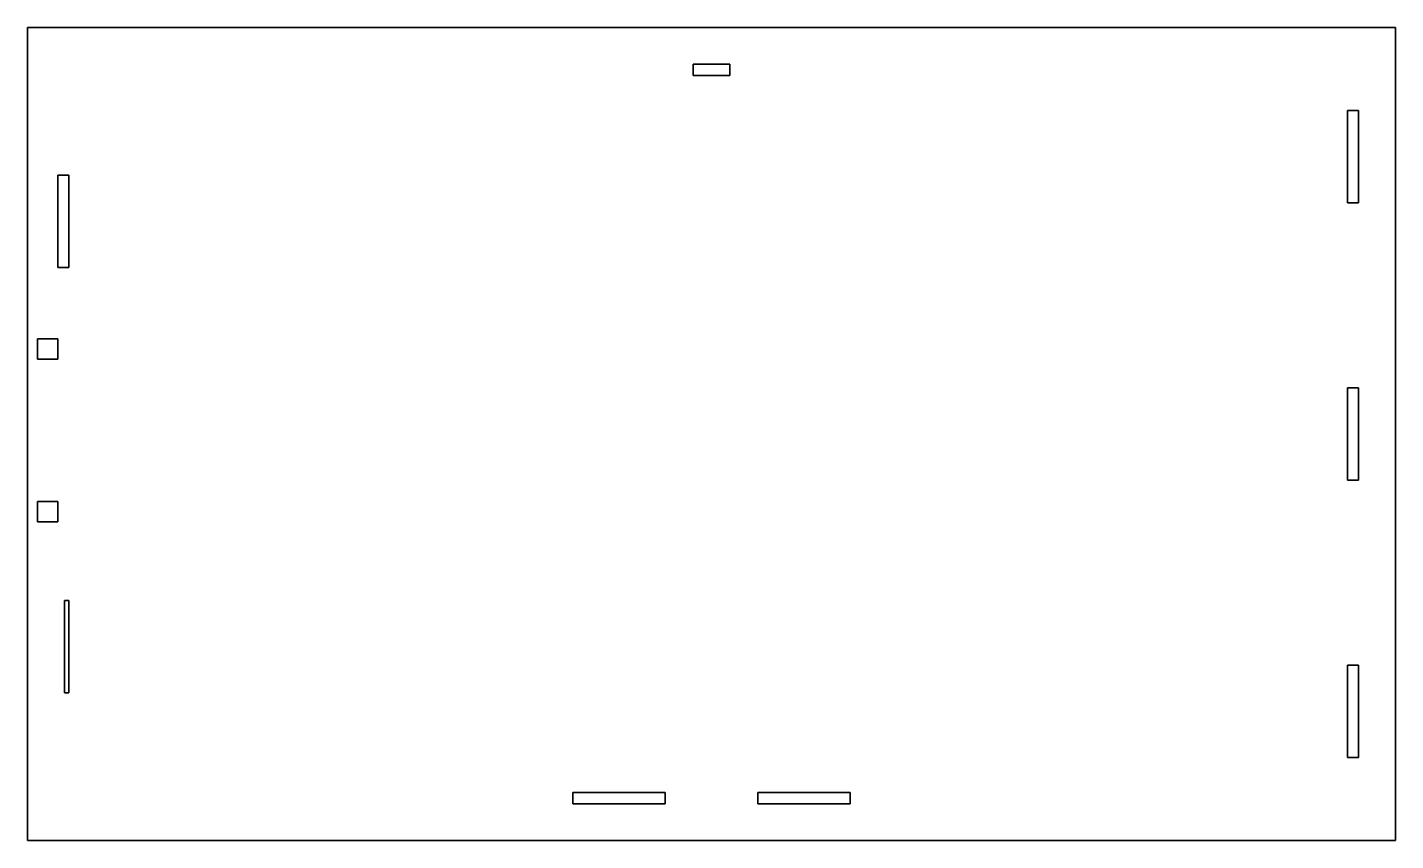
# Model space of a CAD drawing. Extents: x 2 to 742, y 3 to 443.
import ezdxf

# ---------------------------------------------------------------- set-up
doc = ezdxf.new("R2010")
doc.units = 0

msp = doc.modelspace()

# ---------------------------------------------------------------- linework, layer by layer
at = {"color": 7, "lineweight": 35}
for p, q in [((2.014709, 152.579346), (2.014709, 442.579346)), ((742.014709, 442.579346), (2.014709, 442.579346)), ((742.014709, 442.579346), (742.014709, 2.579346)), ((362.014709, 422.579346), (382.014709, 422.579346)), ((382.014709, 416.579346), (362.014709, 416.579346)), ((716.014709, 347.579346), (716.014709, 397.579346)), ((722.014709, 397.579346), (722.014709, 347.579346)), ((18.514709, 312.579346), (18.514709, 362.579346)), ((24.514709, 312.579346), (24.514709, 362.579346)), ((716.014709, 197.579346), (716.014709, 247.579346)), ((722.014709, 247.579346), (722.014709, 197.579346)), ((2.014709, 2.579346), (2.014709, 152.579346)), ((22.014709, 132.579346), (22.014709, 82.579346)), ((24.514709, 82.579346), (24.514709, 132.579346)), ((716.014709, 47.579346), (716.014709, 97.579346)), ((722.014709, 97.579346), (722.014709, 47.579346)), ((297.014709, 28.579346), (347.014709, 28.579346)), ((347.014709, 22.579346), (297.014709, 22.579346)), ((397.014709, 28.579346), (447.014709, 28.579346)), ((447.014709, 22.579346), (397.014709, 22.579346)), ((2.014709, 2.579346), (742.014709, 2.579346))]:
    msp.add_line(p, q, dxfattribs=at)
at = {"color": 7, "lineweight": 35, "ltscale": 0.15}
for p, q in [((362.014709, 416.579346), (362.014709, 422.579346)), ((382.014709, 422.579346), (382.014709, 416.579346)), ((716.014709, 397.579346), (722.014709, 397.579346)), ((24.514709, 362.579346), (18.514709, 362.579346)), ((722.014709, 347.579346), (716.014709, 347.579346)), ((18.514709, 312.579346), (24.514709, 312.579346)), ((716.014709, 247.579346), (722.014709, 247.579346)), ((722.014709, 197.579346), (716.014709, 197.579346)), ((716.014709, 97.579346), (722.014709, 97.579346)), ((722.014709, 47.579346), (716.014709, 47.579346)), ((297.014709, 22.579346), (297.014709, 28.579346)), ((347.014709, 28.579346), (347.014709, 22.579346)), ((397.014709, 22.579346), (397.014709, 28.579346)), ((447.014709, 28.579346), (447.014709, 22.579346))]:
    msp.add_line(p, q, dxfattribs=at)
at = {"color": 7, "lineweight": 35, "ltscale": 0.275}
for p, q in [((18.514709, 274.079346), (7.514709, 274.079346)), ((7.514709, 274.079346), (7.514709, 263.079346)), ((18.514709, 263.079346), (18.514709, 274.079346)), ((7.514709, 263.079346), (18.514709, 263.079346)), ((7.514709, 186.079346), (7.514709, 175.079346)), ((18.514709, 186.079346), (7.514709, 186.079346)), ((18.514709, 175.079346), (18.514709, 186.079346)), ((7.514709, 175.079346), (18.514709, 175.079346))]:
    msp.add_line(p, q, dxfattribs=at)
at = {"color": 7, "lineweight": 35, "ltscale": 0.0625}
for p, q in [((24.514709, 132.579346), (22.014709, 132.579346)), ((22.014709, 82.579346), (24.514709, 82.579346))]:
    msp.add_line(p, q, dxfattribs=at)

doc.saveas('drawing.dxf')
